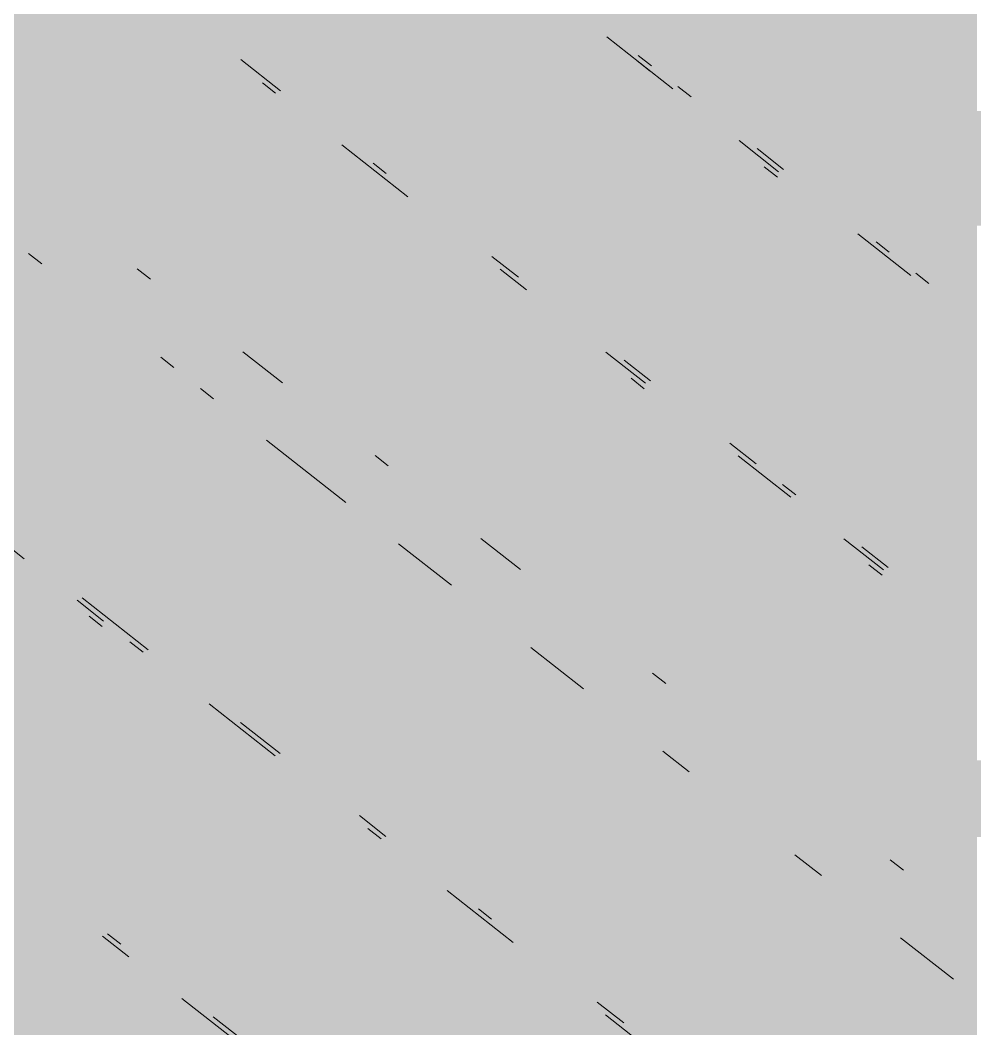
# Model space of a CAD drawing. Header units: millimetres. Extents: x 5 to 1315, y 5 to 292.
# Drawn here: x 1189.619 to 1192.027, y 77.021 to 79.566 of the extents above; entities that cross this region are included whole.
import ezdxf

# ---------------------------------------------------------------- set-up
doc = ezdxf.new("R2010")
doc.units = ezdxf.units.MM
doc.layers.add('EXISTING', color=7, linetype='Continuous')
doc.layers.add('IMAGES', color=7, linetype='Continuous')

# ---------------------------------------------------------------- blocks, each defined once
blk = doc.blocks.new('SHEET_03')
at = {"layer": 'EXISTING', "color": 250, "lineweight": 9}
for p, q in [((291.0989, 79.5238), (291.2655, 79.393)), ((291.2114, 79.4512), (291.1781, 79.4774)), ((290.2757, 79.3882), (290.1757, 79.4667)), ((291.2083, 79.4375), (291.175, 79.4637)), ((290.2299, 79.4085), (290.2632, 79.3823)), ((291.3114, 79.3728), (291.278, 79.3989)), ((290.4299, 79.2516), (290.5965, 79.1208)), ((291.4322, 79.2623), (291.5322, 79.1838)), ((291.5446, 79.1896), (291.478, 79.242)), ((290.5423, 79.1789), (290.509, 79.2051)), ((291.5291, 79.1701), (291.4958, 79.1963)), ((291.7321, 79.0268), (291.8654, 78.9222)), ((291.8113, 78.9804), (291.7779, 79.0065)), ((289.6403, 78.9771), (289.6736, 78.951)), ((290.8756, 78.9174), (290.809, 78.9697)), ((289.9474, 78.9123), (289.9141, 78.9385)), ((290.8298, 78.9376), (290.8964, 78.8853)), ((291.9112, 78.9019), (291.8779, 78.9281)), ((289.9736, 78.7156), (290.0069, 78.6894)), ((290.2807, 78.6507), (290.1807, 78.7292)), ((291.0964, 78.7284), (291.1964, 78.6499)), ((291.2089, 78.6558), (291.1422, 78.7081)), ((291.1933, 78.6362), (291.16, 78.6624)), ((290.0736, 78.6371), (290.1069, 78.6109)), ((290.2402, 78.5063), (290.4402, 78.3493)), ((291.4755, 78.4465), (291.4088, 78.4988)), ((290.5473, 78.4414), (290.514, 78.4676)), ((291.4297, 78.4668), (291.563, 78.3622)), ((291.5755, 78.368), (291.5421, 78.3942)), ((289.4959, 78.3114), (289.6292, 78.2068)), ((290.8806, 78.1799), (290.7806, 78.2583)), ((291.6963, 78.2575), (291.7963, 78.179)), ((290.5735, 78.2447), (290.7068, 78.1401)), ((291.8088, 78.1849), (291.7421, 78.2372)), ((291.7932, 78.1654), (291.7599, 78.1915)), ((289.7625, 78.1022), (289.8292, 78.0498)), ((289.9417, 77.9772), (289.775, 78.108)), ((289.8261, 78.0362), (289.7928, 78.0623)), ((289.8958, 77.9975), (289.9292, 77.9714)), ((290.9067, 77.9831), (291.04, 77.8785)), ((291.2472, 77.8921), (291.2139, 77.9183)), ((290.0958, 77.8406), (290.2624, 77.7098)), ((290.2749, 77.7156), (290.1749, 77.7941)), ((291.24, 77.7215), (291.3066, 77.6692)), ((290.5415, 77.5064), (290.4749, 77.5587)), ((290.4957, 77.5267), (290.5291, 77.5005)), ((291.5733, 77.4599), (291.6399, 77.4076)), ((291.8471, 77.4213), (291.8137, 77.4474)), ((290.6957, 77.3697), (290.8623, 77.2389)), ((290.8082, 77.2971), (290.7748, 77.3233)), ((289.8725, 77.2341), (289.8392, 77.2602)), ((289.8267, 77.2544), (289.8933, 77.2021)), ((291.8399, 77.2507), (291.9732, 77.146)), ((290.0267, 77.0974), (290.1933, 76.9666)), ((291.1414, 77.0355), (291.0748, 77.0878)), ((291.0956, 77.0558), (291.2289, 76.9512)), ((290.2058, 76.9725), (290.1058, 77.051))]:
    blk.add_line(p, q, dxfattribs=at)
at = {"layer": 'IMAGES', "color": 7}
for points in [[(289.3345, 79.5295), (289.8164, 79.5295), (289.3345, 79.6259), (289.8164, 79.6259)], [(289.8164, 79.5295), (289.9127, 79.5295), (289.8164, 79.6259), (289.9127, 79.6259)], [(289.9127, 79.5295), (290.1055, 79.5295), (289.9127, 79.6259), (290.1055, 79.6259)], [(290.1055, 79.5295), (290.2018, 79.5295), (290.1055, 79.6259), (290.2018, 79.6259)], [(290.2018, 79.5295), (290.2982, 79.5295), (290.2018, 79.6259), (290.2982, 79.6259)], [(290.2982, 79.5295), (290.3945, 79.5295), (290.2982, 79.6259), (290.3945, 79.6259)], [(290.3945, 79.5295), (290.4909, 79.5295), (290.3945, 79.6259), (290.4909, 79.6259)], [(290.4909, 79.5295), (290.5873, 79.5295), (290.4909, 79.6259), (290.5873, 79.6259)], [(290.5873, 79.5295), (290.6836, 79.5295), (290.5873, 79.6259), (290.6836, 79.6259)], [(290.6836, 79.5295), (290.78, 79.5295), (290.6836, 79.6259), (290.78, 79.6259)], [(290.78, 79.5295), (290.8764, 79.5295), (290.78, 79.6259), (290.8764, 79.6259)], [(290.8764, 79.5295), (291.0691, 79.5295), (290.8764, 79.6259), (291.0691, 79.6259)], [(291.0691, 79.5295), (291.1655, 79.5295), (291.0691, 79.6259), (291.1655, 79.6259)], [(291.1655, 79.5295), (291.2618, 79.5295), (291.1655, 79.6259), (291.2618, 79.6259)], [(291.2618, 79.5295), (291.7436, 79.5295), (291.2618, 79.6259), (291.7436, 79.6259)], [(291.7436, 79.5295), (291.84, 79.5295), (291.7436, 79.6259), (291.84, 79.6259)], [(291.84, 79.5295), (291.9364, 79.5295), (291.84, 79.6259), (291.9364, 79.6259)], [(291.9364, 79.5295), (292.0327, 79.5295), (291.9364, 79.6259), (292.0327, 79.6259)], [(289.4309, 79.4331), (289.9127, 79.4331), (289.4309, 79.5295), (289.9127, 79.5295)], [(289.9127, 79.4331), (290.0091, 79.4331), (289.9127, 79.5295), (290.0091, 79.5295)], [(290.0091, 79.4331), (290.1055, 79.4331), (290.0091, 79.5295), (290.1055, 79.5295)], [(290.1055, 79.4331), (290.2982, 79.4331), (290.1055, 79.5295), (290.2982, 79.5295)], [(290.2982, 79.4331), (290.3945, 79.4331), (290.2982, 79.5295), (290.3945, 79.5295)], [(290.3945, 79.4331), (290.4909, 79.4331), (290.3945, 79.5295), (290.4909, 79.5295)], [(290.4909, 79.4331), (290.5873, 79.4331), (290.4909, 79.5295), (290.5873, 79.5295)], [(290.5873, 79.4331), (290.6836, 79.4331), (290.5873, 79.5295), (290.6836, 79.5295)], [(290.6836, 79.4331), (290.78, 79.4331), (290.6836, 79.5295), (290.78, 79.5295)], [(290.78, 79.4331), (290.8764, 79.4331), (290.78, 79.5295), (290.8764, 79.5295)], [(290.8764, 79.4331), (290.9727, 79.4331), (290.8764, 79.5295), (290.9727, 79.5295)], [(290.9727, 79.4331), (291.0691, 79.4331), (290.9727, 79.5295), (291.0691, 79.5295)], [(291.0691, 79.4331), (291.1655, 79.4331), (291.0691, 79.5295), (291.1655, 79.5295)], [(291.1655, 79.4331), (291.2618, 79.4331), (291.1655, 79.5295), (291.2618, 79.5295)], [(291.2618, 79.4331), (291.3582, 79.4331), (291.2618, 79.5295), (291.3582, 79.5295)], [(291.3582, 79.4331), (291.4545, 79.4331), (291.3582, 79.5295), (291.4545, 79.5295)], [(291.4545, 79.4331), (291.9364, 79.4331), (291.4545, 79.5295), (291.9364, 79.5295)], [(291.9364, 79.4331), (292.0327, 79.4331), (291.9364, 79.5295), (292.0327, 79.5295)], [(289.5273, 79.3367), (289.6236, 79.3367), (289.5273, 79.4331), (289.6236, 79.4331)], [(289.6236, 79.3367), (290.0091, 79.3367), (289.6236, 79.4331), (290.0091, 79.4331)], [(290.0091, 79.3367), (290.1055, 79.3367), (290.0091, 79.4331), (290.1055, 79.4331)], [(290.1055, 79.3367), (290.2018, 79.3367), (290.1055, 79.4331), (290.2018, 79.4331)], [(290.2018, 79.3367), (290.2982, 79.3367), (290.2018, 79.4331), (290.2982, 79.4331)], [(290.2982, 79.3367), (290.3945, 79.3367), (290.2982, 79.4331), (290.3945, 79.4331)], [(290.3945, 79.3367), (290.4909, 79.3367), (290.3945, 79.4331), (290.4909, 79.4331)], [(290.4909, 79.3367), (290.6836, 79.3367), (290.4909, 79.4331), (290.6836, 79.4331)], [(290.6836, 79.3367), (290.78, 79.3367), (290.6836, 79.4331), (290.78, 79.4331)], [(290.78, 79.3367), (290.8764, 79.3367), (290.78, 79.4331), (290.8764, 79.4331)], [(290.8764, 79.3367), (290.9727, 79.3367), (290.8764, 79.4331), (290.9727, 79.4331)], [(290.9727, 79.3367), (291.0691, 79.3367), (290.9727, 79.4331), (291.0691, 79.4331)], [(291.0691, 79.3367), (291.1655, 79.3367), (291.0691, 79.4331), (291.1655, 79.4331)], [(291.1655, 79.3367), (291.2618, 79.3367), (291.1655, 79.4331), (291.2618, 79.4331)], [(291.2618, 79.3367), (291.3582, 79.3367), (291.2618, 79.4331), (291.3582, 79.4331)], [(291.3582, 79.3367), (291.4545, 79.3367), (291.3582, 79.4331), (291.4545, 79.4331)], [(291.4545, 79.3367), (291.5509, 79.3367), (291.4545, 79.4331), (291.5509, 79.4331)], [(291.5509, 79.3367), (292.0327, 79.3367), (291.5509, 79.4331), (292.0327, 79.4331)], [(289.5273, 79.2403), (289.6236, 79.2403), (289.5273, 79.3367), (289.6236, 79.3367)], [(289.6236, 79.2403), (290.1055, 79.2403), (289.6236, 79.3367), (290.1055, 79.3367)], [(290.1055, 79.2403), (290.2018, 79.2403), (290.1055, 79.3367), (290.2018, 79.3367)], [(290.2018, 79.2403), (290.2982, 79.2403), (290.2018, 79.3367), (290.2982, 79.3367)], [(290.2982, 79.2403), (290.4909, 79.2403), (290.2982, 79.3367), (290.4909, 79.3367)], [(290.4909, 79.2403), (290.5873, 79.2403), (290.4909, 79.3367), (290.5873, 79.3367)], [(290.5873, 79.2403), (290.78, 79.2403), (290.5873, 79.3367), (290.78, 79.3367)], [(290.78, 79.2403), (290.8764, 79.2403), (290.78, 79.3367), (290.8764, 79.3367)], [(290.8764, 79.2403), (290.9727, 79.2403), (290.8764, 79.3367), (290.9727, 79.3367)], [(290.9727, 79.2403), (291.0691, 79.2403), (290.9727, 79.3367), (291.0691, 79.3367)], [(291.0691, 79.2403), (291.1655, 79.2403), (291.0691, 79.3367), (291.1655, 79.3367)], [(291.1655, 79.2403), (291.2618, 79.2403), (291.1655, 79.3367), (291.2618, 79.3367)], [(291.2618, 79.2403), (291.3582, 79.2403), (291.2618, 79.3367), (291.3582, 79.3367)], [(291.3582, 79.1439), (291.4545, 79.1439), (291.3582, 79.3367), (291.4545, 79.3367)], [(291.4545, 79.2403), (291.5509, 79.2403), (291.4545, 79.3367), (291.5509, 79.3367)], [(291.5509, 79.2403), (291.6473, 79.2403), (291.5509, 79.3367), (291.6473, 79.3367)], [(291.6473, 79.2403), (292.1291, 79.2403), (291.6473, 79.3367), (292.1291, 79.3367)], [(289.5273, 79.1439), (289.6236, 79.1439), (289.5273, 79.2403), (289.6236, 79.2403)], [(289.6236, 79.1439), (289.72, 79.1439), (289.6236, 79.2403), (289.72, 79.2403)], [(289.72, 79.1439), (289.8164, 79.1439), (289.72, 79.2403), (289.8164, 79.2403)], [(289.8164, 79.1439), (290.2982, 79.1439), (289.8164, 79.2403), (290.2982, 79.2403)], [(290.2982, 79.1439), (290.3945, 79.1439), (290.2982, 79.2403), (290.3945, 79.2403)], [(290.3945, 79.1439), (290.5873, 79.1439), (290.3945, 79.2403), (290.5873, 79.2403)], [(290.5873, 79.1439), (290.6836, 79.1439), (290.5873, 79.2403), (290.6836, 79.2403)], [(290.6836, 79.1439), (290.78, 79.1439), (290.6836, 79.2403), (290.78, 79.2403)], [(290.78, 79.1439), (290.8764, 79.1439), (290.78, 79.2403), (290.8764, 79.2403)], [(290.8764, 79.1439), (290.9727, 79.1439), (290.8764, 79.2403), (290.9727, 79.2403)], [(290.9727, 79.1439), (291.0691, 79.1439), (290.9727, 79.2403), (291.0691, 79.2403)], [(291.0691, 79.1439), (291.1655, 79.1439), (291.0691, 79.2403), (291.1655, 79.2403)], [(291.1655, 79.1439), (291.2618, 79.1439), (291.1655, 79.2403), (291.2618, 79.2403)], [(291.2618, 79.1439), (291.3582, 79.1439), (291.2618, 79.2403), (291.3582, 79.2403)], [(291.4545, 79.1439), (291.6473, 79.1439), (291.4545, 79.2403), (291.6473, 79.2403)], [(291.6473, 79.1439), (291.7436, 79.1439), (291.6473, 79.2403), (291.7436, 79.2403)], [(291.7436, 79.1439), (291.84, 79.1439), (291.7436, 79.2403), (291.84, 79.2403)], [(291.84, 79.1439), (292.3218, 79.1439), (291.84, 79.2403), (292.3218, 79.2403)], [(289.5273, 78.9511), (289.6236, 78.9511), (289.5273, 79.1439), (289.6236, 79.1439)], [(289.6236, 79.0475), (289.72, 79.0475), (289.6236, 79.1439), (289.72, 79.1439)], [(289.72, 79.0475), (289.8164, 79.0475), (289.72, 79.1439), (289.8164, 79.1439)], [(289.8164, 79.0475), (289.9127, 79.0475), (289.8164, 79.1439), (289.9127, 79.1439)], [(289.9127, 79.0475), (290.0091, 79.0475), (289.9127, 79.1439), (290.0091, 79.1439)], [(290.0091, 79.0475), (290.3945, 79.0475), (290.0091, 79.1439), (290.3945, 79.1439)], [(290.3945, 79.0475), (290.4909, 79.0475), (290.3945, 79.1439), (290.4909, 79.1439)], [(290.4909, 79.0475), (290.6836, 79.0475), (290.4909, 79.1439), (290.6836, 79.1439)], [(290.6836, 79.0475), (290.78, 79.0475), (290.6836, 79.1439), (290.78, 79.1439)], [(290.78, 79.0475), (290.8764, 79.0475), (290.78, 79.1439), (290.8764, 79.1439)], [(290.8764, 79.0475), (290.9727, 79.0475), (290.8764, 79.1439), (290.9727, 79.1439)], [(290.9727, 79.0475), (291.0691, 79.0475), (290.9727, 79.1439), (291.0691, 79.1439)], [(291.0691, 79.0475), (291.1655, 79.0475), (291.0691, 79.1439), (291.1655, 79.1439)], [(291.1655, 79.0475), (291.2618, 79.0475), (291.1655, 79.1439), (291.2618, 79.1439)], [(291.2618, 79.0475), (291.3582, 79.0475), (291.2618, 79.1439), (291.3582, 79.1439)], [(291.3582, 79.0475), (291.4545, 79.0475), (291.3582, 79.1439), (291.4545, 79.1439)], [(291.4545, 79.0475), (291.5509, 79.0475), (291.4545, 79.1439), (291.5509, 79.1439)], [(291.5509, 79.0475), (291.6473, 79.0475), (291.5509, 79.1439), (291.6473, 79.1439)], [(291.6473, 79.0475), (291.7436, 79.0475), (291.6473, 79.1439), (291.7436, 79.1439)], [(291.7436, 79.0475), (291.84, 79.0475), (291.7436, 79.1439), (291.84, 79.1439)], [(291.84, 79.0475), (291.9364, 79.0475), (291.84, 79.1439), (291.9364, 79.1439)], [(291.9364, 79.0475), (292.5145, 79.0475), (291.9364, 79.1439), (292.5145, 79.1439)], [(289.6236, 78.9511), (289.8164, 78.9511), (289.6236, 79.0475), (289.8164, 79.0475)], [(289.8164, 78.9511), (289.9127, 78.9511), (289.8164, 79.0475), (289.9127, 79.0475)], [(289.9127, 78.9511), (290.1055, 78.9511), (289.9127, 79.0475), (290.1055, 79.0475)], [(290.1055, 78.9511), (290.4909, 78.9511), (290.1055, 79.0475), (290.4909, 79.0475)], [(290.4909, 78.9511), (290.5873, 78.9511), (290.4909, 79.0475), (290.5873, 79.0475)], [(290.5873, 78.9511), (290.6836, 78.9511), (290.5873, 79.0475), (290.6836, 79.0475)], [(290.6836, 78.9511), (290.8764, 78.9511), (290.6836, 79.0475), (290.8764, 79.0475)], [(290.8764, 78.9511), (291.1655, 78.9511), (290.8764, 79.0475), (291.1655, 79.0475)], [(291.1655, 78.9511), (291.2618, 78.9511), (291.1655, 79.0475), (291.2618, 79.0475)], [(291.2618, 78.9511), (291.3582, 78.9511), (291.2618, 79.0475), (291.3582, 79.0475)], [(291.3582, 78.9511), (291.4545, 78.9511), (291.3582, 79.0475), (291.4545, 79.0475)], [(291.4545, 78.9511), (291.5509, 78.9511), (291.4545, 79.0475), (291.5509, 79.0475)], [(291.5509, 78.9511), (291.7436, 78.9511), (291.5509, 79.0475), (291.7436, 79.0475)], [(291.7436, 78.9511), (291.84, 78.9511), (291.7436, 79.0475), (291.84, 79.0475)], [(291.84, 78.9511), (291.9364, 78.9511), (291.84, 79.0475), (291.9364, 79.0475)], [(291.9364, 78.9511), (292.0327, 78.9511), (291.9364, 79.0475), (292.0327, 79.0475)], [(289.5273, 78.8547), (289.6236, 78.8547), (289.5273, 78.9511), (289.6236, 78.9511)], [(289.6236, 78.8547), (289.72, 78.8547), (289.6236, 78.9511), (289.72, 78.9511)], [(289.72, 78.8547), (289.8164, 78.8547), (289.72, 78.9511), (289.8164, 78.9511)], [(289.8164, 78.8547), (290.0091, 78.8547), (289.8164, 78.9511), (290.0091, 78.9511)], [(290.0091, 78.8547), (290.1055, 78.8547), (290.0091, 78.9511), (290.1055, 78.9511)], [(290.1055, 78.8547), (290.2018, 78.8547), (290.1055, 78.9511), (290.2018, 78.9511)], [(290.2018, 78.8547), (290.2982, 78.8547), (290.2018, 78.9511), (290.2982, 78.9511)], [(290.2982, 78.8547), (290.6836, 78.8547), (290.2982, 78.9511), (290.6836, 78.9511)], [(290.6836, 78.8547), (290.78, 78.8547), (290.6836, 78.9511), (290.78, 78.9511)], [(290.78, 78.8547), (290.9727, 78.8547), (290.78, 78.9511), (290.9727, 78.9511)], [(290.9727, 78.8547), (291.0691, 78.8547), (290.9727, 78.9511), (291.0691, 78.9511)], [(291.0691, 78.8547), (291.2618, 78.8547), (291.0691, 78.9511), (291.2618, 78.9511)], [(291.2618, 78.8547), (291.3582, 78.8547), (291.2618, 78.9511), (291.3582, 78.9511)], [(291.3582, 78.8547), (291.4545, 78.8547), (291.3582, 78.9511), (291.4545, 78.9511)], [(291.4545, 78.8547), (291.5509, 78.8547), (291.4545, 78.9511), (291.5509, 78.9511)], [(291.5509, 78.8547), (291.6473, 78.8547), (291.5509, 78.9511), (291.6473, 78.9511)], [(291.6473, 78.8547), (291.7436, 78.8547), (291.6473, 78.9511), (291.7436, 78.9511)], [(291.7436, 78.8547), (291.9364, 78.8547), (291.7436, 78.9511), (291.9364, 78.9511)], [(291.9364, 78.7583), (292.0327, 78.7583), (291.9364, 78.9511), (292.0327, 78.9511)], [(289.5273, 78.7583), (289.72, 78.7583), (289.5273, 78.8547), (289.72, 78.8547)], [(289.72, 78.7583), (289.8164, 78.7583), (289.72, 78.8547), (289.8164, 78.8547)], [(289.8164, 78.7583), (289.9127, 78.7583), (289.8164, 78.8547), (289.9127, 78.8547)], [(289.9127, 78.7583), (290.0091, 78.7583), (289.9127, 78.8547), (290.0091, 78.8547)], [(290.0091, 78.7583), (290.1055, 78.7583), (290.0091, 78.8547), (290.1055, 78.8547)], [(290.1055, 78.7583), (290.2018, 78.7583), (290.1055, 78.8547), (290.2018, 78.8547)], [(290.2018, 78.7583), (290.2982, 78.7583), (290.2018, 78.8547), (290.2982, 78.8547)], [(290.2982, 78.7583), (290.8764, 78.7583), (290.2982, 78.8547), (290.8764, 78.8547)], [(290.8764, 78.7583), (291.0691, 78.7583), (290.8764, 78.8547), (291.0691, 78.8547)], [(291.0691, 78.7583), (291.1655, 78.7583), (291.0691, 78.8547), (291.1655, 78.8547)], [(291.1655, 78.7583), (291.2618, 78.7583), (291.1655, 78.8547), (291.2618, 78.8547)], [(291.2618, 78.7583), (291.3582, 78.7583), (291.2618, 78.8547), (291.3582, 78.8547)], [(291.3582, 78.7583), (291.4545, 78.7583), (291.3582, 78.8547), (291.4545, 78.8547)], [(291.4545, 78.7583), (291.5509, 78.7583), (291.4545, 78.8547), (291.5509, 78.8547)], [(291.5509, 78.7583), (291.6473, 78.7583), (291.5509, 78.8547), (291.6473, 78.8547)], [(291.6473, 78.7583), (291.7436, 78.7583), (291.6473, 78.8547), (291.7436, 78.8547)], [(291.7436, 78.7583), (291.84, 78.7583), (291.7436, 78.8547), (291.84, 78.8547)], [(291.84, 78.7583), (291.9364, 78.7583), (291.84, 78.8547), (291.9364, 78.8547)], [(289.1418, 78.6619), (289.72, 78.6619), (289.1418, 78.7583), (289.72, 78.7583)], [(289.72, 78.6619), (289.8164, 78.6619), (289.72, 78.7583), (289.8164, 78.7583)], [(289.8164, 78.6619), (289.9127, 78.6619), (289.8164, 78.7583), (289.9127, 78.7583)], [(289.9127, 78.6619), (290.2018, 78.6619), (289.9127, 78.7583), (290.2018, 78.7583)], [(290.2018, 78.6619), (290.2982, 78.6619), (290.2018, 78.7583), (290.2982, 78.7583)], [(290.2982, 78.6619), (290.3945, 78.6619), (290.2982, 78.7583), (290.3945, 78.7583)], [(290.3945, 78.6619), (290.4909, 78.6619), (290.3945, 78.7583), (290.4909, 78.7583)], [(290.4909, 78.6619), (290.8764, 78.6619), (290.4909, 78.7583), (290.8764, 78.7583)], [(290.8764, 78.6619), (290.9727, 78.6619), (290.8764, 78.7583), (290.9727, 78.7583)], [(290.9727, 78.6619), (291.0691, 78.6619), (290.9727, 78.7583), (291.0691, 78.7583)], [(291.0691, 78.6619), (291.2618, 78.6619), (291.0691, 78.7583), (291.2618, 78.7583)], [(291.2618, 78.6619), (291.3582, 78.6619), (291.2618, 78.7583), (291.3582, 78.7583)], [(291.3582, 78.6619), (291.4545, 78.6619), (291.3582, 78.7583), (291.4545, 78.7583)], [(291.4545, 78.6619), (291.5509, 78.6619), (291.4545, 78.7583), (291.5509, 78.7583)], [(291.5509, 78.6619), (291.6473, 78.6619), (291.5509, 78.7583), (291.6473, 78.7583)], [(291.6473, 78.6619), (291.7436, 78.6619), (291.6473, 78.7583), (291.7436, 78.7583)], [(291.7436, 78.6619), (291.9364, 78.6619), (291.7436, 78.7583), (291.9364, 78.7583)], [(291.9364, 78.6619), (292.0327, 78.6619), (291.9364, 78.7583), (292.0327, 78.7583)], [(289.3345, 78.5655), (289.8164, 78.5655), (289.3345, 78.6619), (289.8164, 78.6619)], [(289.8164, 78.5655), (289.9127, 78.5655), (289.8164, 78.6619), (289.9127, 78.6619)], [(289.9127, 78.5655), (290.0091, 78.5655), (289.9127, 78.6619), (290.0091, 78.6619)], [(290.0091, 78.5655), (290.1055, 78.5655), (290.0091, 78.6619), (290.1055, 78.6619)], [(290.1055, 78.5655), (290.3945, 78.5655), (290.1055, 78.6619), (290.3945, 78.6619)], [(290.3945, 78.5655), (290.4909, 78.5655), (290.3945, 78.6619), (290.4909, 78.6619)], [(290.4909, 78.5655), (290.5873, 78.5655), (290.4909, 78.6619), (290.5873, 78.6619)], [(290.5873, 78.5655), (290.9727, 78.5655), (290.5873, 78.6619), (290.9727, 78.6619)], [(290.9727, 78.5655), (291.0691, 78.5655), (290.9727, 78.6619), (291.0691, 78.6619)], [(291.0691, 78.5655), (291.1655, 78.5655), (291.0691, 78.6619), (291.1655, 78.6619)], [(291.1655, 78.5655), (291.3582, 78.5655), (291.1655, 78.6619), (291.3582, 78.6619)], [(291.3582, 78.5655), (291.4545, 78.5655), (291.3582, 78.6619), (291.4545, 78.6619)], [(291.4545, 78.5655), (291.5509, 78.5655), (291.4545, 78.6619), (291.5509, 78.6619)], [(291.5509, 78.5655), (291.6473, 78.5655), (291.5509, 78.6619), (291.6473, 78.6619)], [(291.6473, 78.5655), (291.84, 78.5655), (291.6473, 78.6619), (291.84, 78.6619)], [(291.84, 78.5655), (291.9364, 78.5655), (291.84, 78.6619), (291.9364, 78.6619)], [(291.9364, 78.5655), (292.0327, 78.5655), (291.9364, 78.6619), (292.0327, 78.6619)], [(289.5273, 78.4691), (289.9127, 78.4691), (289.5273, 78.5655), (289.9127, 78.5655)], [(289.9127, 78.4691), (290.0091, 78.4691), (289.9127, 78.5655), (290.0091, 78.5655)], [(290.0091, 78.4691), (290.1055, 78.4691), (290.0091, 78.5655), (290.1055, 78.5655)], [(290.1055, 78.4691), (290.2018, 78.4691), (290.1055, 78.5655), (290.2018, 78.5655)], [(290.2018, 78.4691), (290.2982, 78.4691), (290.2018, 78.5655), (290.2982, 78.5655)], [(290.2982, 78.4691), (290.3945, 78.4691), (290.2982, 78.5655), (290.3945, 78.5655)], [(290.3945, 78.4691), (290.4909, 78.4691), (290.3945, 78.5655), (290.4909, 78.5655)], [(290.4909, 78.4691), (290.5873, 78.4691), (290.4909, 78.5655), (290.5873, 78.5655)], [(290.5873, 78.4691), (290.6836, 78.4691), (290.5873, 78.5655), (290.6836, 78.5655)], [(290.6836, 78.4691), (290.78, 78.4691), (290.6836, 78.5655), (290.78, 78.5655)], [(290.78, 78.4691), (291.1655, 78.4691), (290.78, 78.5655), (291.1655, 78.5655)], [(291.1655, 78.4691), (291.2618, 78.4691), (291.1655, 78.5655), (291.2618, 78.5655)], [(291.2618, 78.4691), (291.3582, 78.4691), (291.2618, 78.5655), (291.3582, 78.5655)], [(291.3582, 78.4691), (291.4545, 78.4691), (291.3582, 78.5655), (291.4545, 78.5655)], [(291.4545, 78.4691), (291.5509, 78.4691), (291.4545, 78.5655), (291.5509, 78.5655)], [(291.5509, 78.4691), (291.6473, 78.4691), (291.5509, 78.5655), (291.6473, 78.5655)], [(291.6473, 78.4691), (291.7436, 78.4691), (291.6473, 78.5655), (291.7436, 78.5655)], [(291.7436, 78.4691), (291.84, 78.4691), (291.7436, 78.5655), (291.84, 78.5655)], [(291.84, 78.4691), (291.9364, 78.4691), (291.84, 78.5655), (291.9364, 78.5655)], [(291.9364, 78.4691), (292.0327, 78.4691), (291.9364, 78.5655), (292.0327, 78.5655)], [(289.5273, 78.3727), (290.0091, 78.3727), (289.5273, 78.4691), (290.0091, 78.4691)], [(290.0091, 78.3727), (290.1055, 78.3727), (290.0091, 78.4691), (290.1055, 78.4691)], [(290.1055, 78.3727), (290.2018, 78.3727), (290.1055, 78.4691), (290.2018, 78.4691)], [(290.2018, 78.3727), (290.2982, 78.3727), (290.2018, 78.4691), (290.2982, 78.4691)], [(290.2982, 78.3727), (290.3945, 78.3727), (290.2982, 78.4691), (290.3945, 78.4691)], [(290.3945, 78.3727), (290.6836, 78.3727), (290.3945, 78.4691), (290.6836, 78.4691)], [(290.6836, 78.3727), (290.78, 78.3727), (290.6836, 78.4691), (290.78, 78.4691)], [(290.78, 78.3727), (290.8764, 78.3727), (290.78, 78.4691), (290.8764, 78.4691)], [(290.8764, 78.3727), (291.2618, 78.3727), (290.8764, 78.4691), (291.2618, 78.4691)], [(291.2618, 78.3727), (291.3582, 78.3727), (291.2618, 78.4691), (291.3582, 78.4691)], [(291.3582, 78.3727), (291.5509, 78.3727), (291.3582, 78.4691), (291.5509, 78.4691)], [(291.5509, 78.3727), (291.6473, 78.3727), (291.5509, 78.4691), (291.6473, 78.4691)], [(291.6473, 78.3727), (291.7436, 78.3727), (291.6473, 78.4691), (291.7436, 78.4691)], [(291.7436, 78.3727), (291.84, 78.3727), (291.7436, 78.4691), (291.84, 78.4691)], [(291.84, 78.3727), (291.9364, 78.3727), (291.84, 78.4691), (291.9364, 78.4691)], [(291.9364, 78.3727), (292.0327, 78.3727), (291.9364, 78.4691), (292.0327, 78.4691)], [(289.4309, 78.2763), (289.6236, 78.2763), (289.4309, 78.3727), (289.6236, 78.3727)], [(289.6236, 78.2763), (289.72, 78.2763), (289.6236, 78.3727), (289.72, 78.3727)], [(289.72, 78.2763), (290.2018, 78.2763), (289.72, 78.3727), (290.2018, 78.3727)], [(290.2018, 78.2763), (290.2982, 78.2763), (290.2018, 78.3727), (290.2982, 78.3727)], [(290.2982, 78.2763), (290.3945, 78.2763), (290.2982, 78.3727), (290.3945, 78.3727)], [(290.3945, 78.2763), (290.4909, 78.2763), (290.3945, 78.3727), (290.4909, 78.3727)], [(290.4909, 78.2763), (290.5873, 78.2763), (290.4909, 78.3727), (290.5873, 78.3727)], [(290.5873, 78.2763), (290.6836, 78.2763), (290.5873, 78.3727), (290.6836, 78.3727)], [(290.6836, 78.2763), (290.78, 78.2763), (290.6836, 78.3727), (290.78, 78.3727)], [(290.78, 78.2763), (290.8764, 78.2763), (290.78, 78.3727), (290.8764, 78.3727)], [(290.8764, 78.2763), (290.9727, 78.2763), (290.8764, 78.3727), (290.9727, 78.3727)], [(290.9727, 78.2763), (291.3582, 78.2763), (290.9727, 78.3727), (291.3582, 78.3727)], [(291.3582, 78.2763), (291.4545, 78.2763), (291.3582, 78.3727), (291.4545, 78.3727)], [(291.4545, 78.2763), (291.5509, 78.2763), (291.4545, 78.3727), (291.5509, 78.3727)], [(291.5509, 78.2763), (291.6473, 78.2763), (291.5509, 78.3727), (291.6473, 78.3727)], [(291.6473, 78.2763), (291.7436, 78.2763), (291.6473, 78.3727), (291.7436, 78.3727)], [(291.7436, 78.2763), (291.84, 78.2763), (291.7436, 78.3727), (291.84, 78.3727)], [(291.84, 78.2763), (292.0327, 78.2763), (291.84, 78.3727), (292.0327, 78.3727)], [(289.5273, 78.1799), (289.6236, 78.1799), (289.5273, 78.2763), (289.6236, 78.2763)], [(289.6236, 78.1799), (289.72, 78.1799), (289.6236, 78.2763), (289.72, 78.2763)], [(289.72, 78.1799), (289.8164, 78.1799), (289.72, 78.2763), (289.8164, 78.2763)], [(289.8164, 78.1799), (289.9127, 78.1799), (289.8164, 78.2763), (289.9127, 78.2763)], [(289.9127, 78.1799), (290.2982, 78.1799), (289.9127, 78.2763), (290.2982, 78.2763)], [(290.2982, 78.1799), (290.3945, 78.1799), (290.2982, 78.2763), (290.3945, 78.2763)], [(290.3945, 78.1799), (290.4909, 78.1799), (290.3945, 78.2763), (290.4909, 78.2763)], [(290.4909, 78.1799), (290.5873, 78.1799), (290.4909, 78.2763), (290.5873, 78.2763)], [(290.5873, 78.1799), (290.78, 78.1799), (290.5873, 78.2763), (290.78, 78.2763)], [(290.78, 78.1799), (290.8764, 78.1799), (290.78, 78.2763), (290.8764, 78.2763)], [(290.8764, 78.1799), (290.9727, 78.1799), (290.8764, 78.2763), (290.9727, 78.2763)], [(290.9727, 78.1799), (291.0691, 78.1799), (290.9727, 78.2763), (291.0691, 78.2763)], [(291.0691, 78.1799), (291.4545, 78.1799), (291.0691, 78.2763), (291.4545, 78.2763)], [(291.4545, 78.1799), (291.5509, 78.1799), (291.4545, 78.2763), (291.5509, 78.2763)], [(291.5509, 78.1799), (291.6473, 78.1799), (291.5509, 78.2763), (291.6473, 78.2763)], [(291.6473, 78.1799), (291.84, 78.1799), (291.6473, 78.2763), (291.84, 78.2763)], [(291.84, 78.1799), (291.9364, 78.1799), (291.84, 78.2763), (291.9364, 78.2763)], [(291.9364, 78.1799), (292.0327, 78.1799), (291.9364, 78.2763), (292.0327, 78.2763)], [(289.5273, 78.0835), (289.6236, 78.0835), (289.5273, 78.1799), (289.6236, 78.1799)], [(289.6236, 78.0835), (289.72, 78.0835), (289.6236, 78.1799), (289.72, 78.1799)], [(289.72, 78.0835), (289.8164, 78.0835), (289.72, 78.1799), (289.8164, 78.1799)], [(289.8164, 78.0835), (289.9127, 78.0835), (289.8164, 78.1799), (289.9127, 78.1799)], [(289.9127, 78.0835), (290.0091, 78.0835), (289.9127, 78.1799), (290.0091, 78.1799)], [(290.0091, 78.0835), (290.3945, 78.0835), (290.0091, 78.1799), (290.3945, 78.1799)], [(290.3945, 78.0835), (290.4909, 78.0835), (290.3945, 78.1799), (290.4909, 78.1799)], [(290.4909, 78.0835), (290.5873, 78.0835), (290.4909, 78.1799), (290.5873, 78.1799)], [(290.5873, 78.0835), (290.6836, 78.0835), (290.5873, 78.1799), (290.6836, 78.1799)], [(290.6836, 78.0835), (290.78, 78.0835), (290.6836, 78.1799), (290.78, 78.1799)], [(290.78, 78.0835), (290.8764, 78.0835), (290.78, 78.1799), (290.8764, 78.1799)], [(290.8764, 78.0835), (290.9727, 78.0835), (290.8764, 78.1799), (290.9727, 78.1799)], [(290.9727, 78.0835), (291.0691, 78.0835), (290.9727, 78.1799), (291.0691, 78.1799)], [(291.0691, 78.0835), (291.7436, 78.0835), (291.0691, 78.1799), (291.7436, 78.1799)], [(291.7436, 78.0835), (291.9364, 78.0835), (291.7436, 78.1799), (291.9364, 78.1799)], [(291.9364, 78.0835), (292.0327, 78.0835), (291.9364, 78.1799), (292.0327, 78.1799)], [(289.5273, 77.9871), (289.6236, 77.9871), (289.5273, 78.0835), (289.6236, 78.0835)], [(289.6236, 77.9871), (289.72, 77.9871), (289.6236, 78.0835), (289.72, 78.0835)], [(289.72, 77.9871), (289.8164, 77.9871), (289.72, 78.0835), (289.8164, 78.0835)], [(289.8164, 77.9871), (289.9127, 77.9871), (289.8164, 78.0835), (289.9127, 78.0835)], [(289.9127, 77.9871), (290.0091, 77.9871), (289.9127, 78.0835), (290.0091, 78.0835)], [(290.0091, 77.9871), (290.1055, 77.9871), (290.0091, 78.0835), (290.1055, 78.0835)], [(290.1055, 77.9871), (290.5873, 77.9871), (290.1055, 78.0835), (290.5873, 78.0835)], [(290.5873, 77.9871), (290.6836, 77.9871), (290.5873, 78.0835), (290.6836, 78.0835)], [(290.6836, 77.9871), (290.78, 77.9871), (290.6836, 78.0835), (290.78, 78.0835)], [(290.78, 77.9871), (291.0691, 77.9871), (290.78, 78.0835), (291.0691, 78.0835)], [(291.0691, 77.9871), (291.1655, 77.9871), (291.0691, 78.0835), (291.1655, 78.0835)], [(291.1655, 77.9871), (291.2618, 77.9871), (291.1655, 78.0835), (291.2618, 78.0835)], [(291.2618, 77.9871), (291.7436, 77.9871), (291.2618, 78.0835), (291.7436, 78.0835)], [(291.7436, 77.9871), (291.84, 77.9871), (291.7436, 78.0835), (291.84, 78.0835)], [(291.84, 77.9871), (291.9364, 77.9871), (291.84, 78.0835), (291.9364, 78.0835)], [(291.9364, 77.9871), (292.0327, 77.9871), (291.9364, 78.0835), (292.0327, 78.0835)], [(289.2382, 77.8907), (289.72, 77.8907), (289.2382, 77.9871), (289.72, 77.9871)], [(289.72, 77.8907), (289.8164, 77.8907), (289.72, 77.9871), (289.8164, 77.9871)], [(289.8164, 77.8907), (289.9127, 77.8907), (289.8164, 77.9871), (289.9127, 77.9871)], [(289.9127, 77.8907), (290.1055, 77.8907), (289.9127, 77.9871), (290.1055, 77.9871)], [(290.1055, 77.8907), (290.2018, 77.8907), (290.1055, 77.9871), (290.2018, 77.9871)], [(290.2018, 77.8907), (290.2982, 77.8907), (290.2018, 77.9871), (290.2982, 77.9871)], [(290.2982, 77.8907), (290.6836, 77.8907), (290.2982, 77.9871), (290.6836, 77.9871)], [(290.6836, 77.8907), (290.8764, 77.8907), (290.6836, 77.9871), (290.8764, 77.9871)], [(290.8764, 77.8907), (291.1655, 77.8907), (290.8764, 77.9871), (291.1655, 77.9871)], [(291.1655, 77.8907), (291.2618, 77.8907), (291.1655, 77.9871), (291.2618, 77.9871)], [(291.2618, 77.8907), (291.3582, 77.8907), (291.2618, 77.9871), (291.3582, 77.9871)], [(291.3582, 77.8907), (291.4545, 77.8907), (291.3582, 77.9871), (291.4545, 77.9871)], [(291.4545, 77.7943), (291.9364, 77.7943), (291.4545, 77.9871), (291.9364, 77.9871)], [(291.9364, 77.8907), (292.0327, 77.8907), (291.9364, 77.9871), (292.0327, 77.9871)], [(289.3345, 77.7943), (289.8164, 77.7943), (289.3345, 77.8907), (289.8164, 77.8907)], [(289.8164, 77.7943), (289.9127, 77.7943), (289.8164, 77.8907), (289.9127, 77.8907)], [(289.9127, 77.7943), (290.0091, 77.7943), (289.9127, 77.8907), (290.0091, 77.8907)], [(290.0091, 77.7943), (290.2018, 77.7943), (290.0091, 77.8907), (290.2018, 77.8907)], [(290.2018, 77.7943), (290.2982, 77.7943), (290.2018, 77.8907), (290.2982, 77.8907)], [(290.2982, 77.7943), (290.3945, 77.7943), (290.2982, 77.8907), (290.3945, 77.8907)], [(290.3945, 77.7943), (290.78, 77.7943), (290.3945, 77.8907), (290.78, 77.8907)], [(290.78, 77.7943), (290.8764, 77.7943), (290.78, 77.8907), (290.8764, 77.8907)], [(290.8764, 77.7943), (290.9727, 77.7943), (290.8764, 77.8907), (290.9727, 77.8907)], [(290.9727, 77.7943), (291.0691, 77.7943), (290.9727, 77.8907), (291.0691, 77.8907)], [(291.0691, 77.7943), (291.3582, 77.7943), (291.0691, 77.8907), (291.3582, 77.8907)], [(291.3582, 77.7943), (291.4545, 77.7943), (291.3582, 77.8907), (291.4545, 77.8907)], [(291.9364, 77.7943), (292.0327, 77.7943), (291.9364, 77.8907), (292.0327, 77.8907)], [(289.5273, 77.6979), (290.0091, 77.6979), (289.5273, 77.7943), (290.0091, 77.7943)], [(290.0091, 77.6979), (290.1055, 77.6979), (290.0091, 77.7943), (290.1055, 77.7943)], [(290.1055, 77.6979), (290.2982, 77.6979), (290.1055, 77.7943), (290.2982, 77.7943)], [(290.2982, 77.6979), (290.3945, 77.6979), (290.2982, 77.7943), (290.3945, 77.7943)], [(290.3945, 77.6979), (290.4909, 77.6979), (290.3945, 77.7943), (290.4909, 77.7943)], [(290.4909, 77.6979), (291.0691, 77.6979), (290.4909, 77.7943), (291.0691, 77.7943)], [(291.0691, 77.6979), (291.1655, 77.6979), (291.0691, 77.7943), (291.1655, 77.7943)], [(291.1655, 77.6979), (291.2618, 77.6979), (291.1655, 77.7943), (291.2618, 77.7943)], [(291.2618, 77.6979), (291.3582, 77.6979), (291.2618, 77.7943), (291.3582, 77.7943)], [(291.3582, 77.6979), (291.4545, 77.6979), (291.3582, 77.7943), (291.4545, 77.7943)], [(291.4545, 77.6979), (291.5509, 77.6979), (291.4545, 77.7943), (291.5509, 77.7943)], [(291.5509, 77.6979), (291.6473, 77.6979), (291.5509, 77.7943), (291.6473, 77.7943)], [(291.6473, 77.6979), (292.0327, 77.6979), (291.6473, 77.7943), (292.0327, 77.7943)], [(289.5273, 77.6015), (289.6236, 77.6015), (289.5273, 77.6979), (289.6236, 77.6979)], [(289.6236, 77.6015), (290.1055, 77.6015), (289.6236, 77.6979), (290.1055, 77.6979)], [(290.1055, 77.6015), (290.2018, 77.6015), (290.1055, 77.6979), (290.2018, 77.6979)], [(290.2018, 77.6015), (290.3945, 77.6015), (290.2018, 77.6979), (290.3945, 77.6979)], [(290.3945, 77.6015), (290.4909, 77.6015), (290.3945, 77.6979), (290.4909, 77.6979)], [(290.4909, 77.6015), (290.5873, 77.6015), (290.4909, 77.6979), (290.5873, 77.6979)], [(290.5873, 77.6015), (291.0691, 77.6015), (290.5873, 77.6979), (291.0691, 77.6979)], [(291.0691, 77.6015), (291.1655, 77.6015), (291.0691, 77.6979), (291.1655, 77.6979)], [(291.1655, 77.6015), (291.2618, 77.6015), (291.1655, 77.6979), (291.2618, 77.6979)], [(291.2618, 77.6015), (291.3582, 77.6015), (291.2618, 77.6979), (291.3582, 77.6979)], [(291.3582, 77.6015), (291.4545, 77.6015), (291.3582, 77.6979), (291.4545, 77.6979)], [(291.4545, 77.6015), (291.5509, 77.6015), (291.4545, 77.6979), (291.5509, 77.6979)], [(291.5509, 77.6015), (291.6473, 77.6015), (291.5509, 77.6979), (291.6473, 77.6979)], [(291.6473, 77.6015), (291.7436, 77.6015), (291.6473, 77.6979), (291.7436, 77.6979)], [(291.7436, 77.6015), (292.2255, 77.6015), (291.7436, 77.6979), (292.2255, 77.6979)], [(289.5273, 77.5051), (289.6236, 77.5051), (289.5273, 77.6015), (289.6236, 77.6015)], [(289.6236, 77.5051), (289.72, 77.5051), (289.6236, 77.6015), (289.72, 77.6015)], [(289.72, 77.5051), (290.2018, 77.5051), (289.72, 77.6015), (290.2018, 77.6015)], [(290.2018, 77.5051), (290.2982, 77.5051), (290.2018, 77.6015), (290.2982, 77.6015)], [(290.2982, 77.5051), (290.3945, 77.5051), (290.2982, 77.6015), (290.3945, 77.6015)], [(290.3945, 77.5051), (290.5873, 77.5051), (290.3945, 77.6015), (290.5873, 77.6015)], [(290.5873, 77.5051), (291.1655, 77.5051), (290.5873, 77.6015), (291.1655, 77.6015)], [(291.1655, 77.5051), (291.2618, 77.5051), (291.1655, 77.6015), (291.2618, 77.6015)], [(291.2618, 77.5051), (291.3582, 77.5051), (291.2618, 77.6015), (291.3582, 77.6015)], [(291.3582, 77.5051), (291.4545, 77.5051), (291.3582, 77.6015), (291.4545, 77.6015)], [(291.4545, 77.5051), (291.7436, 77.5051), (291.4545, 77.6015), (291.7436, 77.6015)], [(291.7436, 77.5051), (291.84, 77.5051), (291.7436, 77.6015), (291.84, 77.6015)], [(291.84, 77.5051), (291.9364, 77.5051), (291.84, 77.6015), (291.9364, 77.6015)], [(291.9364, 77.5051), (292.3218, 77.5051), (291.9364, 77.6015), (292.3218, 77.6015)], [(289.5273, 77.4087), (289.6236, 77.4087), (289.5273, 77.5051), (289.6236, 77.5051)], [(289.6236, 77.4087), (289.72, 77.4087), (289.6236, 77.5051), (289.72, 77.5051)], [(289.72, 77.4087), (289.8164, 77.4087), (289.72, 77.5051), (289.8164, 77.5051)], [(289.8164, 77.4087), (290.2982, 77.4087), (289.8164, 77.5051), (290.2982, 77.5051)], [(290.2982, 77.4087), (290.3945, 77.4087), (290.2982, 77.5051), (290.3945, 77.5051)], [(290.3945, 77.4087), (290.4909, 77.4087), (290.3945, 77.5051), (290.4909, 77.5051)], [(290.4909, 77.4087), (290.6836, 77.4087), (290.4909, 77.5051), (290.6836, 77.5051)], [(290.6836, 77.4087), (290.78, 77.4087), (290.6836, 77.5051), (290.78, 77.5051)], [(290.78, 77.4087), (291.2618, 77.4087), (290.78, 77.5051), (291.2618, 77.5051)], [(291.2618, 77.4087), (291.3582, 77.4087), (291.2618, 77.5051), (291.3582, 77.5051)], [(291.3582, 77.4087), (291.4545, 77.4087), (291.3582, 77.5051), (291.4545, 77.5051)], [(291.4545, 77.4087), (291.5509, 77.4087), (291.4545, 77.5051), (291.5509, 77.5051)], [(291.5509, 77.4087), (291.6473, 77.4087), (291.5509, 77.5051), (291.6473, 77.5051)], [(291.6473, 77.4087), (291.7436, 77.4087), (291.6473, 77.5051), (291.7436, 77.5051)], [(291.7436, 77.4087), (291.84, 77.4087), (291.7436, 77.5051), (291.84, 77.5051)], [(291.84, 77.4087), (291.9364, 77.4087), (291.84, 77.5051), (291.9364, 77.5051)], [(291.9364, 77.4087), (292.0327, 77.4087), (291.9364, 77.5051), (292.0327, 77.5051)], [(289.5273, 77.3123), (289.6236, 77.3123), (289.5273, 77.4087), (289.6236, 77.4087)], [(289.6236, 77.3123), (289.8164, 77.3123), (289.6236, 77.4087), (289.8164, 77.4087)], [(289.8164, 77.3123), (289.9127, 77.3123), (289.8164, 77.4087), (289.9127, 77.4087)], [(289.9127, 77.3123), (290.0091, 77.3123), (289.9127, 77.4087), (290.0091, 77.4087)], [(290.0091, 77.3123), (290.4909, 77.3123), (290.0091, 77.4087), (290.4909, 77.4087)], [(290.4909, 77.3123), (290.5873, 77.3123), (290.4909, 77.4087), (290.5873, 77.4087)], [(290.5873, 77.3123), (290.6836, 77.3123), (290.5873, 77.4087), (290.6836, 77.4087)], [(290.6836, 77.3123), (290.78, 77.3123), (290.6836, 77.4087), (290.78, 77.4087)], [(290.78, 77.3123), (290.8764, 77.3123), (290.78, 77.4087), (290.8764, 77.4087)], [(290.8764, 77.3123), (290.9727, 77.3123), (290.8764, 77.4087), (290.9727, 77.4087)], [(290.9727, 77.3123), (291.4545, 77.3123), (290.9727, 77.4087), (291.4545, 77.4087)], [(291.4545, 77.3123), (291.5509, 77.3123), (291.4545, 77.4087), (291.5509, 77.4087)], [(291.5509, 77.3123), (291.6473, 77.3123), (291.5509, 77.4087), (291.6473, 77.4087)], [(291.6473, 77.3123), (291.7436, 77.3123), (291.6473, 77.4087), (291.7436, 77.4087)], [(291.7436, 77.3123), (291.84, 77.3123), (291.7436, 77.4087), (291.84, 77.4087)], [(291.84, 77.3123), (291.9364, 77.3123), (291.84, 77.4087), (291.9364, 77.4087)], [(291.9364, 77.3123), (292.0327, 77.3123), (291.9364, 77.4087), (292.0327, 77.4087)], [(289.5273, 77.2159), (289.72, 77.2159), (289.5273, 77.3123), (289.72, 77.3123)], [(289.72, 77.2159), (289.9127, 77.2159), (289.72, 77.3123), (289.9127, 77.3123)], [(289.9127, 77.2159), (290.0091, 77.2159), (289.9127, 77.3123), (290.0091, 77.3123)], [(290.0091, 77.2159), (290.1055, 77.2159), (290.0091, 77.3123), (290.1055, 77.3123)], [(290.1055, 77.2159), (290.5873, 77.2159), (290.1055, 77.3123), (290.5873, 77.3123)], [(290.5873, 77.2159), (290.6836, 77.2159), (290.5873, 77.3123), (290.6836, 77.3123)], [(290.6836, 77.2159), (290.78, 77.2159), (290.6836, 77.3123), (290.78, 77.3123)], [(290.78, 77.2159), (290.8764, 77.2159), (290.78, 77.3123), (290.8764, 77.3123)], [(290.8764, 77.2159), (290.9727, 77.2159), (290.8764, 77.3123), (290.9727, 77.3123)], [(290.9727, 77.2159), (291.0691, 77.2159), (290.9727, 77.3123), (291.0691, 77.3123)], [(291.0691, 77.2159), (291.5509, 77.2159), (291.0691, 77.3123), (291.5509, 77.3123)], [(291.5509, 77.2159), (291.6473, 77.2159), (291.5509, 77.3123), (291.6473, 77.3123)], [(291.6473, 77.2159), (291.7436, 77.2159), (291.6473, 77.3123), (291.7436, 77.3123)], [(291.7436, 77.2159), (291.84, 77.2159), (291.7436, 77.3123), (291.84, 77.3123)], [(291.84, 77.2159), (291.9364, 77.2159), (291.84, 77.3123), (291.9364, 77.3123)], [(291.9364, 77.2159), (292.0327, 77.2159), (291.9364, 77.3123), (292.0327, 77.3123)], [(289.2382, 77.1195), (289.72, 77.1195), (289.2382, 77.2159), (289.72, 77.2159)], [(289.72, 77.1195), (289.8164, 77.1195), (289.72, 77.2159), (289.8164, 77.2159)], [(289.8164, 77.1195), (290.0091, 77.1195), (289.8164, 77.2159), (290.0091, 77.2159)], [(290.0091, 77.1195), (290.1055, 77.1195), (290.0091, 77.2159), (290.1055, 77.2159)], [(290.1055, 77.1195), (290.2018, 77.1195), (290.1055, 77.2159), (290.2018, 77.2159)], [(290.2018, 77.1195), (290.6836, 77.1195), (290.2018, 77.2159), (290.6836, 77.2159)], [(290.6836, 77.1195), (290.78, 77.1195), (290.6836, 77.2159), (290.78, 77.2159)], [(290.78, 77.1195), (290.8764, 77.1195), (290.78, 77.2159), (290.8764, 77.2159)], [(290.8764, 77.1195), (290.9727, 77.1195), (290.8764, 77.2159), (290.9727, 77.2159)], [(290.9727, 77.1195), (291.0691, 77.1195), (290.9727, 77.2159), (291.0691, 77.2159)], [(291.0691, 77.1195), (291.1655, 77.1195), (291.0691, 77.2159), (291.1655, 77.2159)], [(291.1655, 77.1195), (291.2618, 77.1195), (291.1655, 77.2159), (291.2618, 77.2159)], [(291.2618, 77.1195), (291.6473, 77.1195), (291.2618, 77.2159), (291.6473, 77.2159)], [(291.6473, 77.1195), (291.7436, 77.1195), (291.6473, 77.2159), (291.7436, 77.2159)], [(291.7436, 77.1195), (291.84, 77.1195), (291.7436, 77.2159), (291.84, 77.2159)], [(291.84, 77.1195), (291.9364, 77.1195), (291.84, 77.2159), (291.9364, 77.2159)], [(291.9364, 77.1195), (292.0327, 77.1195), (291.9364, 77.2159), (292.0327, 77.2159)], [(289.3345, 77.0231), (289.9127, 77.0231), (289.3345, 77.1195), (289.9127, 77.1195)], [(289.9127, 77.0231), (290.0091, 77.0231), (289.9127, 77.1195), (290.0091, 77.1195)], [(290.0091, 77.0231), (290.1055, 77.0231), (290.0091, 77.1195), (290.1055, 77.1195)], [(290.1055, 77.0231), (290.2018, 77.0231), (290.1055, 77.1195), (290.2018, 77.1195)], [(290.2018, 77.0231), (290.78, 77.0231), (290.2018, 77.1195), (290.78, 77.1195)], [(290.78, 77.0231), (290.9727, 77.0231), (290.78, 77.1195), (290.9727, 77.1195)], [(290.9727, 77.0231), (291.1655, 77.0231), (290.9727, 77.1195), (291.1655, 77.1195)], [(291.1655, 77.0231), (291.2618, 77.0231), (291.1655, 77.1195), (291.2618, 77.1195)], [(291.2618, 77.0231), (291.3582, 77.0231), (291.2618, 77.1195), (291.3582, 77.1195)], [(291.3582, 77.0231), (291.84, 77.0231), (291.3582, 77.1195), (291.84, 77.1195)], [(291.84, 77.0231), (291.9364, 77.0231), (291.84, 77.1195), (291.9364, 77.1195)], [(291.9364, 77.0231), (292.0327, 77.0231), (291.9364, 77.1195), (292.0327, 77.1195)], [(289.4309, 76.9267), (289.9127, 76.9267), (289.4309, 77.0231), (289.9127, 77.0231)], [(289.9127, 76.9267), (290.0091, 76.9267), (289.9127, 77.0231), (290.0091, 77.0231)], [(290.0091, 76.9267), (290.1055, 76.9267), (290.0091, 77.0231), (290.1055, 77.0231)], [(290.1055, 76.9267), (290.2982, 76.9267), (290.1055, 77.0231), (290.2982, 77.0231)], [(290.2982, 76.9267), (290.3945, 76.9267), (290.2982, 77.0231), (290.3945, 77.0231)], [(290.3945, 76.9267), (290.9727, 76.9267), (290.3945, 77.0231), (290.9727, 77.0231)], [(290.9727, 76.9267), (291.0691, 76.9267), (290.9727, 77.0231), (291.0691, 77.0231)], [(291.0691, 76.9267), (291.2618, 76.9267), (291.0691, 77.0231), (291.2618, 77.0231)], [(291.2618, 76.9267), (291.3582, 76.9267), (291.2618, 77.0231), (291.3582, 77.0231)], [(291.3582, 76.9267), (291.4545, 76.9267), (291.3582, 77.0231), (291.4545, 77.0231)], [(291.4545, 76.9267), (291.6473, 76.9267), (291.4545, 77.0231), (291.6473, 77.0231)], [(291.6473, 76.9267), (291.9364, 76.9267), (291.6473, 77.0231), (291.9364, 77.0231)], [(291.9364, 76.9267), (292.0327, 76.9267), (291.9364, 77.0231), (292.0327, 77.0231)]]:
    blk.add_solid(points, dxfattribs=at)

msp = doc.modelspace()

# ---------------------------------------------------------------- block references
msp.add_blockref('SHEET_03', (900, 0))

doc.saveas('drawing.dxf')
